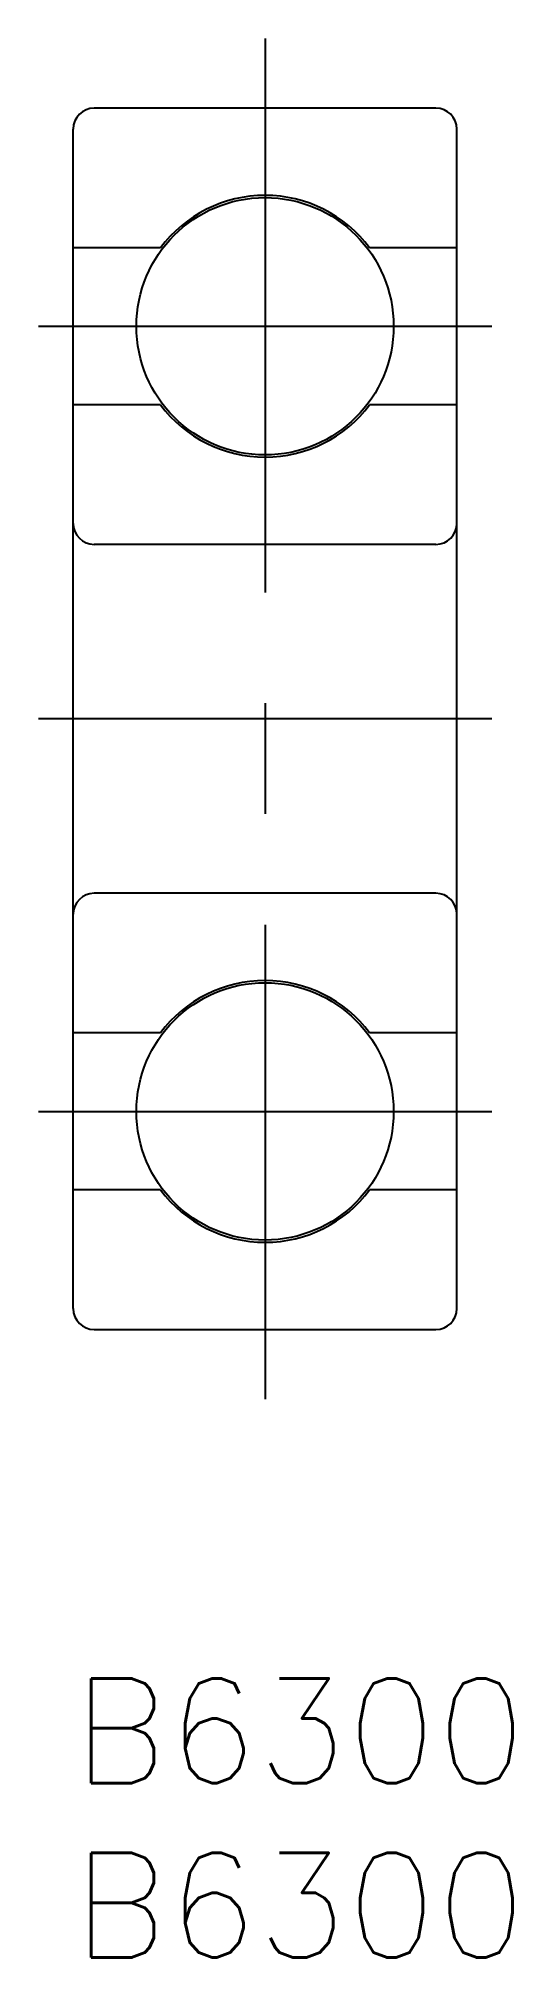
# Model space of a CAD drawing. Extents: x -1 to 12.6, y -8 to 47.
import ezdxf

# ---------------------------------------------------------------- set-up
doc = ezdxf.new("R2010")
doc.units = 0
doc.header["$LTSCALE"] = 0.5
doc.linetypes.add('CENTER', pattern=[50.8, 31.75, -6.35, 6.35, -6.35])
for name, color, linetype in [('MSM_CENTER', 1, 'CENTER'), ('MSM_CONTINUOUS', 7, 'CONTINUOUS'), ('MSM_PART_NUMBER', 7, 'CONTINUOUS')]:
    doc.layers.add(name, color=color, linetype=linetype)
doc.styles.get("Standard").update_dxf_attribs({"font": 'txt.shx', "height": 3, "bigfont": 'bigfont.shx'})

msp = doc.modelspace()

# ---------------------------------------------------------------- linework, layer by layer
at = {"layer": 'MSM_CENTER'}
for p, q in [((5.5, 47), (5.5, 8)), ((-1, 38.75), (12, 38.75)), ((12, 27.5), (-1, 27.5)), ((-1, 16.25), (12, 16.25))]:
    msp.add_line(p, q, dxfattribs=at)
at = {"layer": 'MSM_CONTINUOUS'}
for p, q in [((10.4, 45), (0.6, 45)), ((0, 10.6), (0, 44.4)), ((11, 10.6), (11, 44.4)), ((2.5, 41), (0, 41)), ((11, 41), (8.5, 41)), ((2.5, 36.5), (0, 36.5)), ((11, 36.5), (8.5, 36.5)), ((10.4, 32.5), (0.6, 32.5)), ((10.4, 22.5), (0.6, 22.5)), ((2.5, 18.5), (0, 18.5)), ((11, 18.5), (8.5, 18.5)), ((2.5, 14), (0, 14)), ((11, 14), (8.5, 14)), ((0.6, 10), (10.4, 10))]:
    msp.add_line(p, q, dxfattribs=at)
for centre in [(5.5, 38.75), (5.5, 16.25)]:
    msp.add_circle(centre, 3.688, dxfattribs=at)
for centre, radius, start, end in [((0.6, 44.4), 0.6, 90, 180), ((10.4, 44.4), 0.6, 0, 90), ((5.5, 38.75), 3.75, 36.8699, 143.1301), ((5.5, 38.75), 3.75, 216.8699, 323.1301), ((0.6, 33.1), 0.6, 180, 270), ((10.4, 33.1), 0.6, 270, 0), ((0.6, 21.9), 0.6, 90, 180), ((10.4, 21.9), 0.6, 0, 90), ((5.5, 16.25), 3.75, 36.8699, 143.1301), ((5.5, 16.25), 3.75, 216.8699, 323.1301), ((0.6, 10.6), 0.6, 180, 270), ((10.4, 10.6), 0.6, 270, 0)]:
    msp.add_arc(centre, radius, start, end, dxfattribs=at)

# ---------------------------------------------------------------- texts
at = {"layer": 'MSM_PART_NUMBER'}
for p in [(0, -3), (0, -8)]:
    msp.add_text('B6300', height=3, dxfattribs=at).set_placement(p)

doc.saveas('drawing.dxf')
